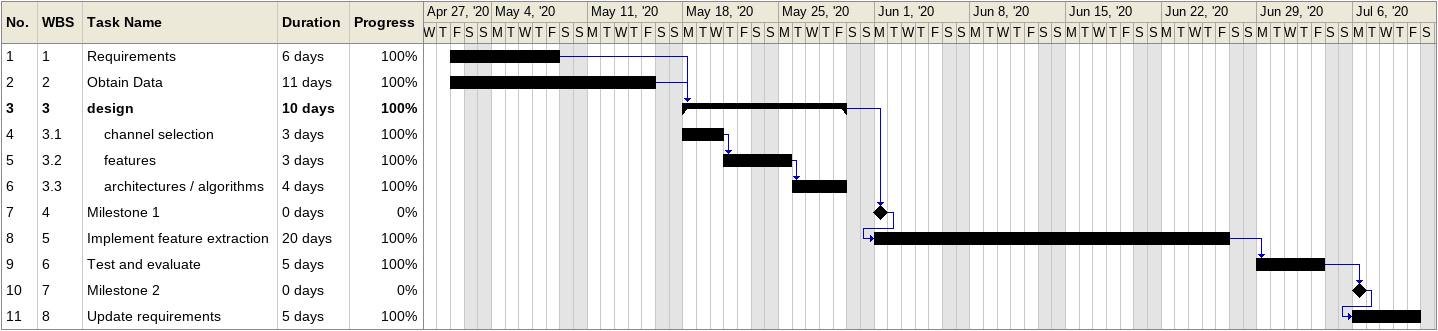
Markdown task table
| ID | WBS | Task | Duration | Start | Finish | Predecessors | % complete |
|---|---|---|---|---|---|---|---|
| 1 | 1 | Requirements | 6d | 2020-05-01 | 2020-05-08 |  | 100 |
| 2 | 2 | Obtain Data | 11d | 2020-05-01 | 2020-05-15 |  | 100 |
| 3 | 3 | **design** | 10d | 2020-05-18 | 2020-05-29 | 1, 2 | 100 |
| 4 | 3.1 | channel selection | 3d | 2020-05-18 | 2020-05-20 |  | 100 |
| 5 | 3.2 | features | 3d | 2020-05-21 | 2020-05-25 | 4 | 100 |
| 6 | 3.3 | architectures / algorithms | 4d | 2020-05-26 | 2020-05-29 | 5 | 100 |
| 7 | 4 | Milestone 1 | 0d | 2020-06-01 | 2020-06-01 | 3 | 0 |
| 8 | 5 | Implement feature extraction | 20d | 2020-06-01 | 2020-06-26 | 7 | 100 |
| 9 | 6 | Test and evaluate | 5d | 2020-06-29 | 2020-07-03 | 8 | 100 |
| 10 | 7 | Milestone 2 | 0d | 2020-07-06 | 2020-07-06 | 9 | 0 |
| 11 | 8 | Update requirements | 5d | 2020-07-06 | 2020-07-10 | 10 | 100 |
